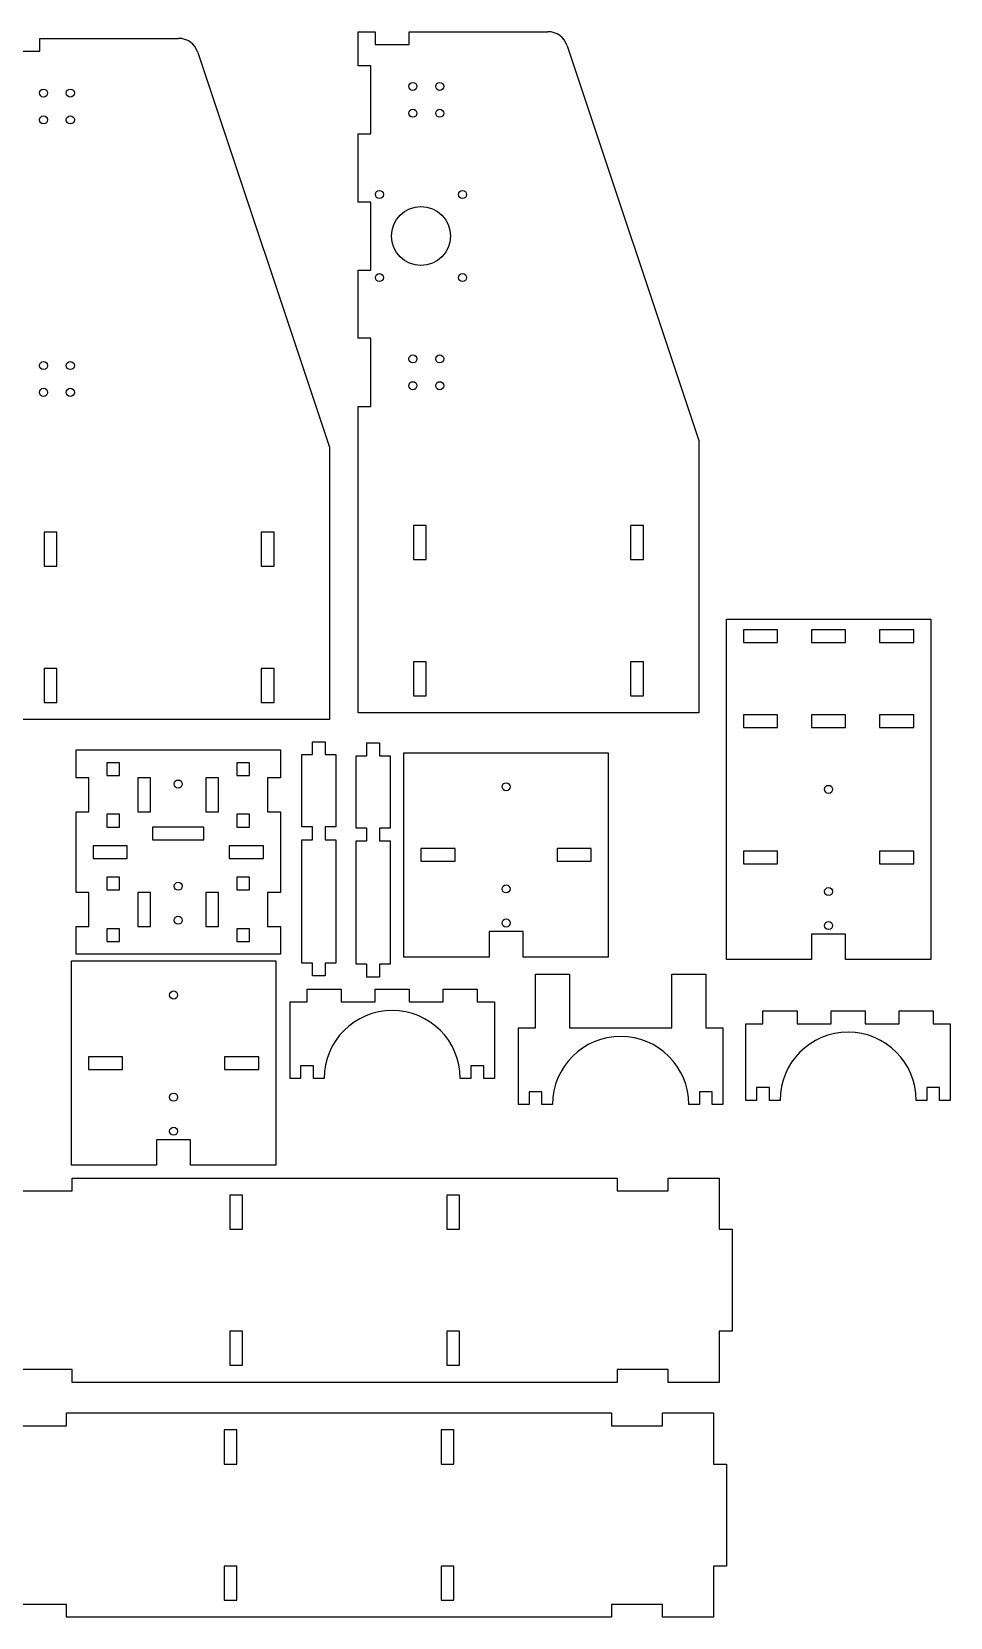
# Model space of a CAD drawing. Extents: x 55 to 996, y 57 to 652.
# Drawn here: x 653 to 996, y 57 to 649 of the extents above; entities that cross this region are included whole.
import ezdxf

# ---------------------------------------------------------------- set-up
doc = ezdxf.new("R2010")
doc.units = 0
doc.layers.add('VISIBLE', color=7, linetype='CONTINUOUS')

msp = doc.modelspace()

# ---------------------------------------------------------------- linework, layer by layer
at = {"layer": 'VISIBLE'}
for p, q in [((656.16, 646.14), (707.82, 646.14)), ((656.16, 641.37), (656.16, 646.14)), ((774.85, 635.92), (774.85, 648.62)), ((774.85, 648.62), (781.2, 648.62)), ((781.2, 648.62), (781.2, 643.86)), ((793.9, 648.62), (845.56, 648.62)), ((793.9, 643.86), (793.9, 648.62)), ((643.46, 641.37), (656.16, 641.37)), ((715.04, 640.93), (764.11, 493.74)), ((781.2, 643.86), (793.9, 643.86)), ((852.79, 643.41), (901.85, 496.22)), ((779.61, 635.92), (774.85, 635.92)), ((779.61, 610.52), (779.61, 635.92)), ((774.85, 585.12), (774.85, 610.52)), ((774.85, 610.52), (779.61, 610.52)), ((779.61, 585.12), (774.85, 585.12)), ((779.61, 559.72), (779.61, 585.12)), ((774.85, 559.72), (779.61, 559.72)), ((774.85, 534.32), (774.85, 559.72)), ((779.61, 534.32), (774.85, 534.32)), ((779.61, 508.92), (779.61, 534.32)), ((774.85, 394.62), (774.85, 508.92)), ((774.85, 508.92), (779.61, 508.92)), ((764.11, 493.74), (764.11, 392.14)), ((901.85, 496.22), (901.85, 394.62)), ((662.51, 461.99), (657.75, 461.99)), ((657.75, 461.99), (657.75, 449.29)), ((662.51, 449.29), (662.51, 461.99)), ((743.47, 461.99), (738.71, 461.99)), ((738.71, 461.99), (738.71, 449.29)), ((743.47, 449.29), (743.47, 461.99)), ((800.25, 464.47), (795.49, 464.47)), ((795.49, 464.47), (795.49, 451.77)), ((800.25, 451.77), (800.25, 464.47)), ((876.45, 464.47), (876.45, 451.77)), ((881.21, 464.47), (876.45, 464.47)), ((881.21, 451.77), (881.21, 464.47)), ((795.49, 451.77), (800.25, 451.77)), ((876.45, 451.77), (881.21, 451.77)), ((657.75, 449.29), (662.51, 449.29)), ((738.71, 449.29), (743.47, 449.29)), ((912.15, 429.59), (988.35, 429.59)), ((912.15, 302.59), (912.15, 429.59)), ((988.35, 429.59), (988.35, 302.59)), ((918.5, 425.62), (918.5, 420.86)), ((931.2, 425.62), (918.5, 425.62)), ((918.5, 420.86), (931.2, 420.86)), ((931.2, 420.86), (931.2, 425.62)), ((956.6, 425.62), (943.9, 425.62)), ((943.9, 425.62), (943.9, 420.86)), ((943.9, 420.86), (956.6, 420.86)), ((956.6, 420.86), (956.6, 425.62)), ((969.3, 425.62), (969.3, 420.86)), ((982, 425.62), (969.3, 425.62)), ((969.3, 420.86), (982, 420.86)), ((982, 420.86), (982, 425.62)), ((662.51, 411.19), (657.75, 411.19)), ((657.75, 411.19), (657.75, 398.49)), ((662.51, 398.49), (662.51, 411.19)), ((738.71, 411.19), (738.71, 398.49)), ((743.47, 411.19), (738.71, 411.19)), ((743.47, 398.49), (743.47, 411.19)), ((800.25, 413.67), (795.49, 413.67)), ((795.49, 413.67), (795.49, 400.97)), ((800.25, 400.97), (800.25, 413.67)), ((881.21, 413.67), (876.45, 413.67)), ((876.45, 413.67), (876.45, 400.97)), ((881.21, 400.97), (881.21, 413.67)), ((657.75, 398.49), (662.51, 398.49)), ((738.71, 398.49), (743.47, 398.49)), ((795.49, 400.97), (800.25, 400.97)), ((876.45, 400.97), (881.21, 400.97)), ((764.11, 392.14), (637.11, 392.14)), ((901.85, 394.62), (774.85, 394.62)), ((931.2, 393.87), (918.5, 393.87)), ((918.5, 393.87), (918.5, 389.11)), ((931.2, 389.11), (931.2, 393.87)), ((956.6, 393.87), (943.9, 393.87)), ((943.9, 393.87), (943.9, 389.11)), ((956.6, 389.11), (956.6, 393.87)), ((969.3, 393.87), (969.3, 389.11)), ((982, 393.87), (969.3, 393.87)), ((982, 389.11), (982, 393.87)), ((918.5, 389.11), (931.2, 389.11)), ((943.9, 389.11), (956.6, 389.11)), ((969.3, 389.11), (982, 389.11)), ((669.63, 380.78), (745.83, 380.78)), ((669.63, 370.37), (669.63, 380.78)), ((745.83, 380.78), (745.83, 370.37)), ((753.83, 352.06), (753.83, 379.05)), ((753.83, 379.05), (757.8, 379.05)), ((757.8, 383.81), (762.56, 383.81)), ((757.8, 379.05), (757.8, 383.81)), ((762.56, 383.81), (762.56, 379.05)), ((762.56, 379.05), (766.53, 379.05)), ((766.53, 379.05), (766.53, 352.06)), ((774.1, 351.65), (774.1, 378.64)), ((774.1, 378.64), (778.07, 378.64)), ((778.07, 383.4), (782.83, 383.4)), ((778.07, 378.64), (778.07, 383.4)), ((782.83, 383.4), (782.83, 378.64)), ((782.83, 378.64), (786.8, 378.64)), ((786.8, 378.64), (786.8, 351.65)), ((791.92, 303.56), (791.92, 379.76)), ((791.92, 379.76), (868.12, 379.76)), ((868.12, 379.76), (868.12, 303.56)), ((681.13, 376.02), (681.13, 371.26)), ((685.9, 376.02), (681.13, 376.02)), ((685.9, 371.26), (685.9, 376.02)), ((734.32, 376.02), (729.56, 376.02)), ((729.56, 376.02), (729.56, 371.26)), ((734.32, 371.26), (734.32, 376.02)), ((674.39, 370.37), (669.63, 370.37)), ((674.39, 357.67), (674.39, 370.37)), ((681.13, 371.26), (685.9, 371.26)), ((697.4, 370.37), (692.64, 370.37)), ((692.64, 370.37), (692.64, 357.67)), ((697.4, 357.67), (697.4, 370.37)), ((718.05, 370.37), (718.05, 357.67)), ((722.81, 370.37), (718.05, 370.37)), ((722.81, 357.67), (722.81, 370.37)), ((729.56, 371.26), (734.32, 371.26)), ((745.83, 370.37), (741.06, 370.37)), ((741.06, 370.37), (741.06, 357.67)), ((669.63, 357.67), (674.39, 357.67)), ((669.63, 327.69), (669.63, 357.67)), ((685.9, 356.78), (681.13, 356.78)), ((681.13, 356.78), (681.13, 352.02)), ((685.9, 352.02), (685.9, 356.78)), ((692.64, 357.67), (697.4, 357.67)), ((718.05, 357.67), (722.81, 357.67)), ((729.56, 356.78), (729.56, 352.02)), ((734.32, 356.78), (729.56, 356.78)), ((734.32, 352.02), (734.32, 356.78)), ((741.06, 357.67), (745.83, 357.67)), ((745.83, 357.67), (745.83, 327.69)), ((681.13, 352.02), (685.9, 352.02)), ((717.25, 352.02), (698.2, 352.02)), ((698.2, 352.02), (698.2, 347.26)), ((717.25, 347.26), (717.25, 352.02)), ((729.56, 352.02), (734.32, 352.02)), ((757.8, 352.06), (753.83, 352.06)), ((757.8, 347.3), (757.8, 352.06)), ((762.56, 352.06), (762.56, 347.3)), ((766.53, 352.06), (762.56, 352.06)), ((778.07, 351.65), (774.1, 351.65)), ((778.07, 346.89), (778.07, 351.65)), ((782.83, 351.65), (782.83, 346.89)), ((786.8, 351.65), (782.83, 351.65)), ((675.98, 345.06), (675.98, 340.3)), ((688.68, 345.06), (675.98, 345.06)), ((688.68, 340.3), (688.68, 345.06)), ((698.2, 347.26), (717.25, 347.26)), ((726.78, 345.06), (726.78, 340.3)), ((739.48, 345.06), (726.78, 345.06)), ((739.48, 340.3), (739.48, 345.06)), ((753.83, 347.3), (757.8, 347.3)), ((753.83, 301.26), (753.83, 347.3)), ((762.56, 347.3), (766.53, 347.3)), ((766.53, 347.3), (766.53, 301.26)), ((774.1, 346.89), (778.07, 346.89)), ((774.1, 300.85), (774.1, 346.89)), ((782.83, 346.89), (786.8, 346.89)), ((786.8, 346.89), (786.8, 300.85)), ((810.97, 344.04), (798.27, 344.04)), ((798.27, 344.04), (798.27, 339.28)), ((810.97, 339.28), (810.97, 344.04)), ((861.77, 344.04), (849.07, 344.04)), ((849.07, 344.04), (849.07, 339.28)), ((861.77, 339.28), (861.77, 344.04)), ((918.5, 343.07), (918.5, 338.31)), ((931.2, 343.07), (918.5, 343.07)), ((931.2, 338.31), (931.2, 343.07)), ((982, 343.07), (969.3, 343.07)), ((969.3, 343.07), (969.3, 338.31)), ((982, 338.31), (982, 343.07)), ((675.98, 340.3), (688.68, 340.3)), ((726.78, 340.3), (739.48, 340.3)), ((798.27, 339.28), (810.97, 339.28)), ((849.07, 339.28), (861.77, 339.28)), ((918.5, 338.31), (931.2, 338.31)), ((969.3, 338.31), (982, 338.31)), ((685.9, 333.34), (681.13, 333.34)), ((681.13, 333.34), (681.13, 328.58)), ((685.9, 328.58), (685.9, 333.34)), ((734.32, 333.34), (729.56, 333.34)), ((729.56, 333.34), (729.56, 328.58)), ((734.32, 328.58), (734.32, 333.34)), ((674.39, 327.69), (669.63, 327.69)), ((674.39, 314.99), (674.39, 327.69)), ((681.13, 328.58), (685.9, 328.58)), ((697.4, 327.69), (692.64, 327.69)), ((692.64, 327.69), (692.64, 314.99)), ((697.4, 314.99), (697.4, 327.69)), ((722.81, 327.69), (718.05, 327.69)), ((718.05, 327.69), (718.05, 314.99)), ((722.81, 314.99), (722.81, 327.69)), ((729.56, 328.58), (734.32, 328.58)), ((741.06, 327.69), (741.06, 314.99)), ((745.83, 327.69), (741.06, 327.69)), ((669.63, 304.58), (669.63, 314.99)), ((669.63, 314.99), (674.39, 314.99)), ((685.9, 314.11), (681.13, 314.11)), ((681.13, 314.11), (681.13, 309.34)), ((685.9, 309.34), (685.9, 314.11)), ((692.64, 314.99), (697.4, 314.99)), ((718.05, 314.99), (722.81, 314.99)), ((734.32, 314.11), (729.56, 314.11)), ((729.56, 314.11), (729.56, 309.34)), ((734.32, 309.34), (734.32, 314.11)), ((741.06, 314.99), (745.83, 314.99)), ((745.83, 314.99), (745.83, 304.58)), ((681.13, 309.34), (685.9, 309.34)), ((729.56, 309.34), (734.32, 309.34)), ((836.37, 313.09), (823.67, 313.09)), ((823.67, 313.09), (823.67, 303.56)), ((836.37, 303.56), (836.37, 313.09)), ((943.9, 312.11), (943.9, 302.59)), ((956.6, 312.11), (943.9, 312.11)), ((956.6, 302.59), (956.6, 312.11)), ((667.91, 225.91), (667.91, 302.11)), ((667.91, 302.11), (744.11, 302.11)), ((745.83, 304.58), (669.63, 304.58)), ((744.11, 302.11), (744.11, 225.91)), ((823.67, 303.56), (791.92, 303.56)), ((868.12, 303.56), (836.37, 303.56)), ((943.9, 302.59), (912.15, 302.59)), ((988.35, 302.59), (956.6, 302.59)), ((757.8, 301.26), (753.83, 301.26)), ((757.8, 296.5), (757.8, 301.26)), ((762.56, 296.5), (757.8, 296.5)), ((762.56, 301.26), (762.56, 296.5)), ((766.53, 301.26), (762.56, 301.26)), ((778.07, 300.85), (774.1, 300.85)), ((778.07, 296.09), (778.07, 300.85)), ((782.83, 296.09), (778.07, 296.09)), ((782.83, 300.85), (782.83, 296.09)), ((786.8, 300.85), (782.83, 300.85)), ((840.98, 277.15), (840.98, 297.15)), ((840.98, 297.15), (853.68, 297.15)), ((853.68, 297.15), (853.68, 277.15)), ((891.78, 277.15), (891.78, 297.15)), ((891.78, 297.15), (904.48, 297.15)), ((904.48, 297.15), (904.48, 277.15)), ((755.78, 291.56), (768.48, 291.56)), ((755.78, 286.8), (755.78, 291.56)), ((768.48, 291.56), (768.48, 286.8)), ((781.18, 291.56), (793.88, 291.56)), ((781.18, 286.8), (781.18, 291.56)), ((793.88, 291.56), (793.88, 286.8)), ((806.58, 291.56), (819.28, 291.56)), ((806.58, 286.8), (806.58, 291.56)), ((819.28, 291.56), (819.28, 286.8)), ((749.43, 286.8), (755.78, 286.8)), ((749.43, 258.23), (749.43, 286.8)), ((768.48, 286.8), (781.18, 286.8)), ((793.88, 286.8), (806.58, 286.8)), ((819.28, 286.8), (825.63, 286.8)), ((825.63, 286.8), (825.63, 258.23)), ((919.45, 278.69), (925.8, 278.69)), ((919.45, 250.11), (919.45, 278.69)), ((925.8, 283.45), (938.5, 283.45)), ((925.8, 278.69), (925.8, 283.45)), ((938.5, 283.45), (938.5, 278.69)), ((938.5, 278.69), (951.2, 278.69)), ((951.2, 283.45), (963.9, 283.45)), ((951.2, 278.69), (951.2, 283.45)), ((963.9, 283.45), (963.9, 278.69)), ((963.9, 278.69), (976.6, 278.69)), ((976.6, 283.45), (989.3, 283.45)), ((976.6, 278.69), (976.6, 283.45)), ((989.3, 283.45), (989.3, 278.69)), ((989.3, 278.69), (995.65, 278.69)), ((995.65, 278.69), (995.65, 250.11)), ((834.63, 277.15), (840.98, 277.15)), ((834.63, 248.57), (834.63, 277.15)), ((853.68, 277.15), (891.78, 277.15)), ((904.48, 277.15), (910.83, 277.15)), ((910.83, 277.15), (910.83, 248.57)), ((686.96, 266.39), (674.26, 266.39)), ((674.26, 266.39), (674.26, 261.63)), ((686.96, 261.63), (686.96, 266.39)), ((737.76, 266.39), (725.06, 266.39)), ((725.06, 266.39), (725.06, 261.63)), ((737.76, 261.63), (737.76, 266.39)), ((674.26, 261.63), (686.96, 261.63)), ((725.06, 261.63), (737.76, 261.63)), ((758.16, 262.99), (753.4, 262.99)), ((753.4, 262.99), (753.4, 258.23)), ((758.16, 258.23), (758.16, 262.99)), ((821.66, 262.99), (816.9, 262.99)), ((816.9, 262.99), (816.9, 258.23)), ((821.66, 258.23), (821.66, 262.99)), ((753.4, 258.23), (749.43, 258.23)), ((762.13, 258.23), (758.16, 258.23)), ((816.9, 258.23), (812.93, 258.23)), ((825.63, 258.23), (821.66, 258.23)), ((928.18, 254.88), (923.42, 254.88)), ((923.42, 254.88), (923.42, 250.11)), ((928.18, 250.11), (928.18, 254.88)), ((991.68, 254.88), (986.92, 254.88)), ((986.92, 254.88), (986.92, 250.11)), ((991.68, 250.11), (991.68, 254.88)), ((838.6, 248.57), (834.63, 248.57)), ((838.6, 253.33), (838.6, 248.57)), ((843.36, 253.33), (838.6, 253.33)), ((843.36, 248.57), (843.36, 253.33)), ((847.33, 248.57), (843.36, 248.57)), ((902.1, 248.57), (898.13, 248.57)), ((906.86, 253.33), (902.1, 253.33)), ((902.1, 253.33), (902.1, 248.57)), ((906.86, 248.57), (906.86, 253.33)), ((910.83, 248.57), (906.86, 248.57)), ((923.42, 250.11), (919.45, 250.11)), ((932.15, 250.11), (928.18, 250.11)), ((986.92, 250.11), (982.95, 250.11)), ((995.65, 250.11), (991.68, 250.11)), ((712.36, 235.43), (699.66, 235.43)), ((699.66, 235.43), (699.66, 225.91)), ((712.36, 225.91), (712.36, 235.43)), ((699.66, 225.91), (667.91, 225.91)), ((744.11, 225.91), (712.36, 225.91)), ((668.21, 221.16), (871.41, 221.16)), ((668.21, 216.4), (668.21, 221.16)), ((871.41, 221.16), (871.41, 216.4)), ((890.46, 221.16), (909.51, 221.16)), ((890.46, 216.4), (890.46, 221.16)), ((909.51, 221.16), (909.51, 202.11)), ((649.16, 216.4), (668.21, 216.4)), ((731.71, 214.81), (726.95, 214.81)), ((726.95, 214.81), (726.95, 202.11)), ((731.71, 202.11), (731.71, 214.81)), ((807.91, 214.81), (807.91, 202.11)), ((812.68, 214.81), (807.91, 214.81)), ((812.68, 202.11), (812.68, 214.81)), ((871.41, 216.4), (890.46, 216.4)), ((726.95, 202.11), (731.71, 202.11)), ((807.91, 202.11), (812.68, 202.11)), ((909.51, 202.11), (914.28, 202.11)), ((914.28, 202.11), (914.28, 164.01)), ((731.71, 164.01), (726.95, 164.01)), ((726.95, 164.01), (726.95, 151.31)), ((731.71, 151.31), (731.71, 164.01)), ((807.91, 164.01), (807.91, 151.31)), ((812.68, 164.01), (807.91, 164.01)), ((812.68, 151.31), (812.68, 164.01)), ((909.51, 164.01), (909.51, 144.96)), ((914.28, 164.01), (909.51, 164.01)), ((668.21, 149.72), (649.16, 149.72)), ((668.21, 144.96), (668.21, 149.72)), ((726.95, 151.31), (731.71, 151.31)), ((807.91, 151.31), (812.68, 151.31)), ((871.41, 149.72), (871.41, 144.96)), ((890.46, 149.72), (871.41, 149.72)), ((890.46, 144.96), (890.46, 149.72)), ((871.41, 144.96), (668.21, 144.96)), ((909.51, 144.96), (890.46, 144.96)), ((666.08, 133.55), (869.28, 133.55)), ((666.08, 128.79), (666.08, 133.55)), ((869.28, 133.55), (869.28, 128.79)), ((888.33, 133.55), (907.38, 133.55)), ((888.33, 128.79), (888.33, 133.55)), ((907.38, 133.55), (907.38, 114.5)), ((647.03, 128.79), (666.08, 128.79)), ((729.58, 127.2), (724.82, 127.2)), ((724.82, 127.2), (724.82, 114.5)), ((729.58, 114.5), (729.58, 127.2)), ((805.78, 127.2), (805.78, 114.5)), ((810.54, 127.2), (805.78, 127.2)), ((810.54, 114.5), (810.54, 127.2)), ((869.28, 128.79), (888.33, 128.79)), ((724.82, 114.5), (729.58, 114.5)), ((805.78, 114.5), (810.54, 114.5)), ((907.38, 114.5), (912.14, 114.5)), ((912.14, 114.5), (912.14, 76.4)), ((729.58, 76.4), (724.82, 76.4)), ((724.82, 76.4), (724.82, 63.7)), ((729.58, 63.7), (729.58, 76.4)), ((805.78, 76.4), (805.78, 63.7)), ((810.54, 76.4), (805.78, 76.4)), ((810.54, 63.7), (810.54, 76.4)), ((907.38, 76.4), (907.38, 57.35)), ((912.14, 76.4), (907.38, 76.4)), ((666.08, 62.11), (647.03, 62.11)), ((666.08, 57.35), (666.08, 62.11)), ((724.82, 63.7), (729.58, 63.7)), ((805.78, 63.7), (810.54, 63.7)), ((869.28, 62.11), (869.28, 57.35)), ((888.33, 62.11), (869.28, 62.11)), ((888.33, 57.35), (888.33, 62.11)), ((869.28, 57.35), (666.08, 57.35)), ((907.38, 57.35), (888.33, 57.35))]:
    msp.add_line(p, q, dxfattribs=at)
for centre, radius in [((657.51, 625.74), 1.5), ((667.51, 625.74), 1.5), ((795.25, 628.22), 1.5), ((805.25, 628.22), 1.5), ((657.51, 615.74), 1.5), ((667.51, 615.74), 1.5), ((795.25, 618.22), 1.5), ((805.25, 618.22), 1.5), ((782.77, 587.92), 1.5), ((813.76, 587.92), 1.5), ((798.27, 572.42), 11), ((782.77, 556.93), 1.5), ((813.76, 556.93), 1.5), ((795.25, 526.62), 1.5), ((805.25, 526.62), 1.5), ((657.51, 524.14), 1.5), ((667.51, 524.14), 1.5), ((657.51, 514.14), 1.5), ((667.51, 514.14), 1.5), ((795.25, 516.62), 1.5), ((805.25, 516.62), 1.5), ((707.73, 368.08), 1.5), ((830.02, 367.06), 1.5), ((950.25, 366.09), 1.5), ((707.73, 329.98), 1.5), ((830.02, 328.96), 1.5), ((950.25, 327.99), 1.5), ((707.73, 317.28), 1.5), ((830.02, 316.26), 1.5), ((950.25, 315.29), 1.5), ((706.01, 289.41), 1.5), ((706.01, 251.31), 1.5), ((706.01, 238.61), 1.5)]:
    msp.add_circle(centre, radius, dxfattribs=at)
for centre, radius, start, end in [((707.82, 638.52), 7.62, 18.43495, 90), ((845.56, 641), 7.62, 18.43495, 90), ((787.53, 258.23), 25.4, 0, 180), ((872.73, 248.57), 25.4, 0, 180), ((957.55, 250.11), 25.4, 0, 180)]:
    msp.add_arc(centre, radius, start, end, dxfattribs=at)

doc.saveas('drawing.dxf')
